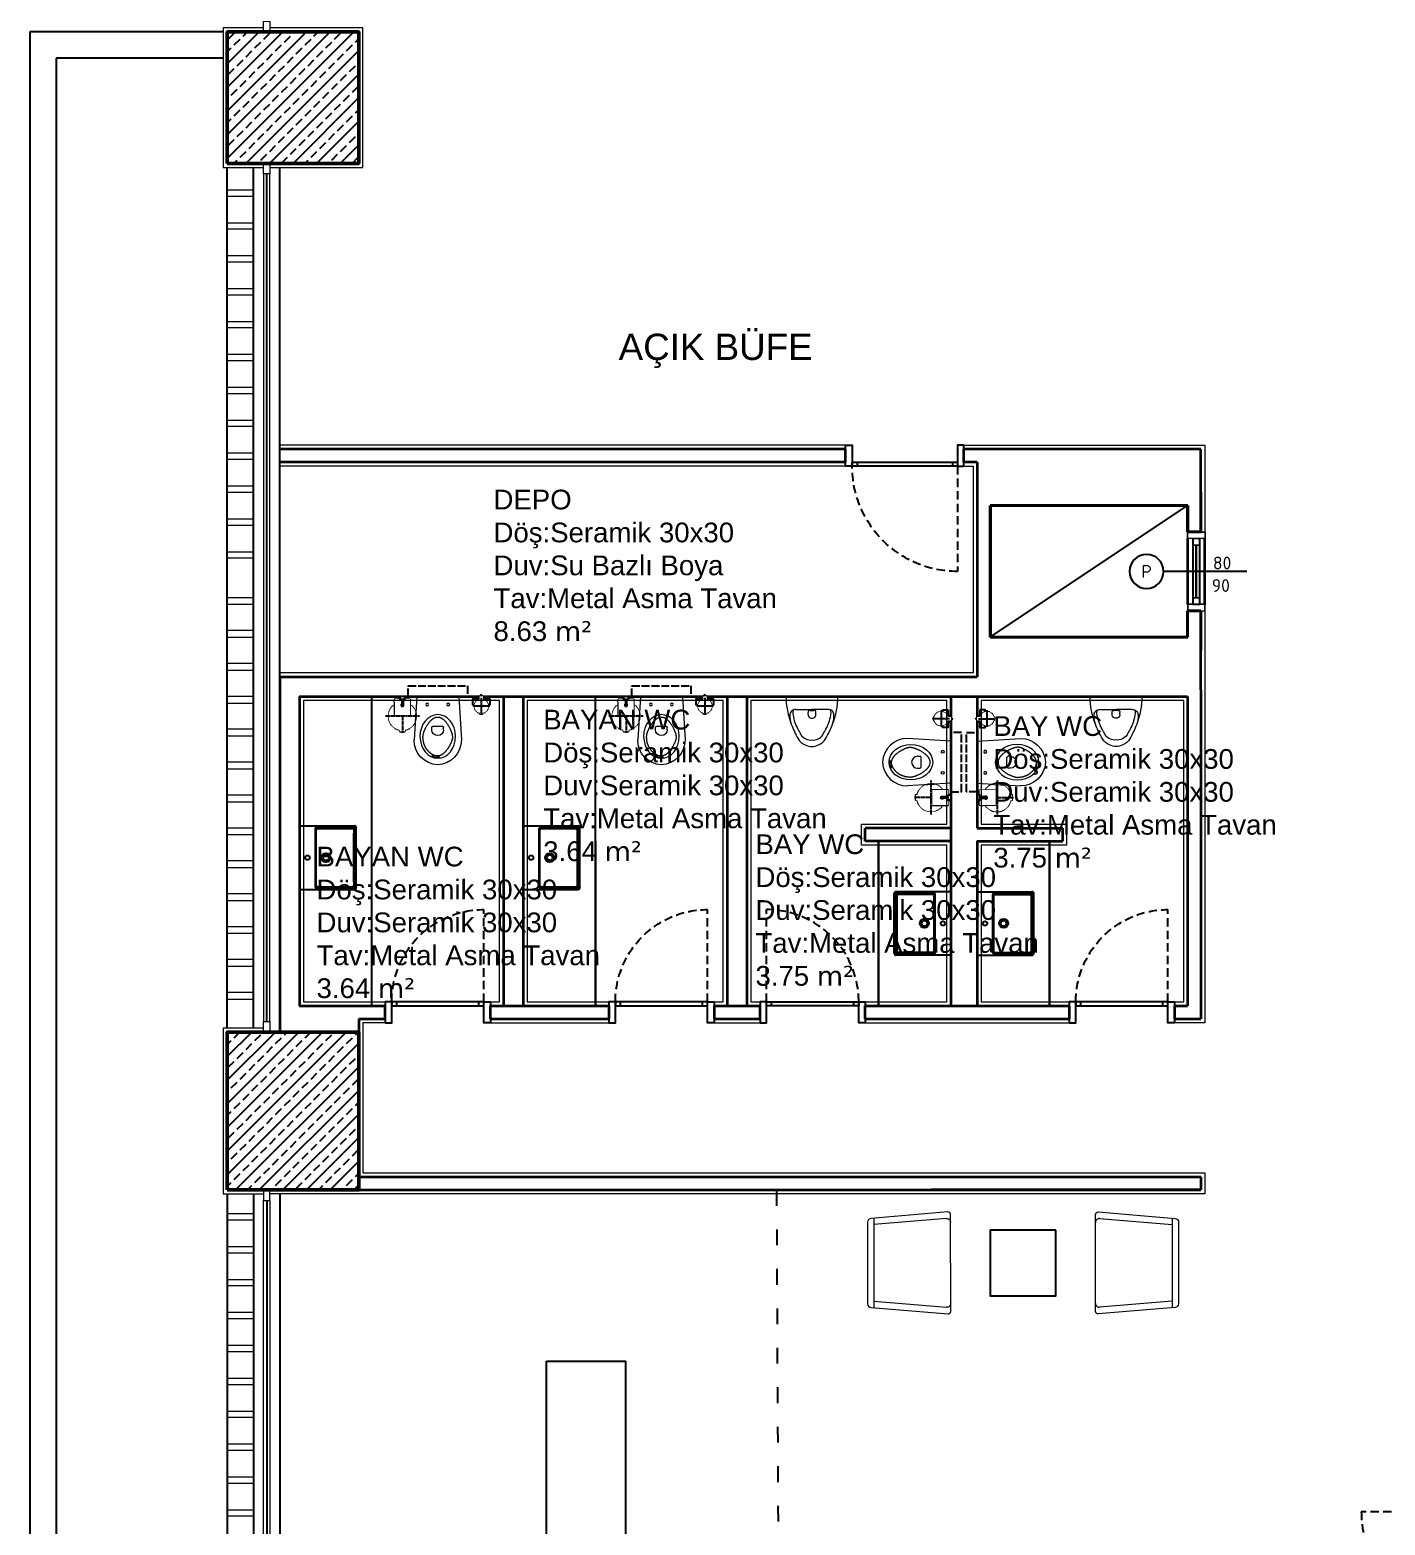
# Model space of a CAD drawing. Header units: millimetres. Extents: x 1443065 to 1517367, y 3763150 to 3779068.
# Drawn here: x 1512015 to 1513045, y 3767722 to 3768858 of the extents above; entities that cross this region are included whole.
import ezdxf
from ezdxf.enums import TextEntityAlignment as Align

# ---------------------------------------------------------------- set-up
doc = ezdxf.new("R2010")
doc.units = ezdxf.units.MM
doc.set_wipeout_variables(frame=1)
for name, pattern in [('ACAD_ISO02W100', [15, 12, -3]), ('ACAD_ISO03W100', [30, 12, -18]), ('HIDDEN', [9.525, 6.35, -3.175]), ('HIDDEN2', [0.1875, 0.125, -0.0625])]:
    doc.linetypes.add(name, pattern=pattern)
for name, color, linetype in [('1 duvar', 30, 'Continuous'), ('1 tefriş 2', 8, 'Continuous'), ('1 vitrifiye', 141, 'Continuous'), ('1-Tefriş', 51, 'Continuous'), ('HATCH 1', 253, 'Continuous'), ('HIDDEN', 124, 'HIDDEN'), ('m-DOG_', 4, 'Continuous'), ('m-DOG_gor', 8, 'Continuous'), ('m-TAR_duvar', 8, 'Continuous'), ('m-TFR_', 1, 'Continuous'), ('m-TFR_vitrifiye', 1, 'Continuous'), ('m-YAZ_poz', 7, 'Continuous'), ('SANITARY', 152, 'Continuous'), ('SANITARY 1', 124, 'Continuous')]:
    doc.layers.add(name, color=color, linetype=linetype)
for name, color, linetype, lineweight in [('A_TEFRIS', 173, 'Continuous', 9), ('D-tefris', 252, 'Continuous', 0), ('DUVAR', 2, 'Continuous', 35), ('MAHAL', 52, 'Continuous', 13), ('MERDIVEN', 4, 'Continuous', 20), ('SIVA', 3, 'Continuous', 9), ('TASIYICI', 170, 'Continuous', 50), ('TEFRIS', 165, 'Continuous', 15)]:
    doc.layers.add(name, color=color, linetype=linetype, lineweight=lineweight)
doc.styles.add('mono', font='isocpeur.ttf')
doc.styles.get("Standard").update_dxf_attribs({"font": 'arial.ttf'})
pattern_1 = [(45, (-82570.414, -4962.345), (-8.98025612, 8.98025612), []), (45, (-82561.433, -4962.345), (-8.98025612, 8.98025612), [6.35, -3.175])]

# ---------------------------------------------------------------- blocks, each defined once
blk = doc.blocks.new('90lık Kqpı')
at = {"layer": 'm-DOG_', "linetype": 'HIDDEN'}
blk.add_line((-8, -5), (-88, -5), dxfattribs=at)
at = {"layer": 'm-DOG_'}
for p, q in [((-5, -8.8), (-8, -8.8)), ((-5, -81.2), (-8, -81.2))]:
    blk.add_line(p, q, dxfattribs=at)
for points in [[(8, 0), (8, -5), (-8, -5), (-8, 0)], [(-8, -5), (-8, -85), (-5, -85), (-5, -5)], [(8, -90), (8, -85), (-8, -85), (-8, -90)]]:
    blk.add_lwpolyline(points, close=True, dxfattribs=at)
at = {"layer": 'm-DOG_', "linetype": 'HIDDEN'}
blk.add_arc((-8, -5), 80, 180, 270, dxfattribs=at)
blk = doc.blocks.new('A$C00DA5D96')
for p, q in [((0, 381), (197, 381)), ((395, 381), (197, 381)), ((74, 280), (197, 280)), ((168, 244), (168, 259)), ((183, 274), (213, 274)), ((321, 280), (197, 280)), ((228, 244), (228, 259))]:
    blk.add_line(p, q)
for centre, radius, start, end in [((602, 387), 602, 180.6485, 201.2624), ((-207, 387), 602, 338.7376, 359.3515), ((70, 241), 39.4, 83.5556, 176.5846), ((213, 231), 183, 176.1501, 199.9016), ((132, 253), 79.8, 162.6637, 191.578), ((394, 296), 345, 189.856, 208.6524), ((183, 259), 15, 90, 180), ((198, 244), 30, 180, 0), ((213, 259), 15, 0, 90), ((1, 296), 345, 331.3476, 350.144), ((325, 241), 39.4, 3.4154, 96.4444), ((263, 253), 79.8, 348.422, 17.3363), ((182, 231), 183, 340.0984, 3.8499), ((593, 366), 586, 199.5848, 211.6591), ((670, 429), 651, 207.2122, 211.4214), ((-275, 429), 651, 328.5786, 332.7878), ((-198, 366), 586, 328.3409, 340.4152), ((196, 121), 120, 211.6331, 245.8136), ((190, 140), 91.1, 214.0275, 274.6304), ((197, 104), 105, 241.3789, 298.6211), ((205, 140), 91.1, 265.3696, 325.9725), ((199, 121), 120, 294.1864, 328.3669)]:
    blk.add_arc(centre, radius, start, end)
blk = doc.blocks.new('pisuar')
at = {"layer": 'D-tefris', "xscale": 0.1, "yscale": 0.1, "zscale": 0.1, "rotation": 180}
blk.add_blockref('A$C00DA5D96', (9192, -27004.6), dxfattribs=at)
blk = doc.blocks.new('A$C00621B5F')
at = {"layer": 'HATCH 1'}
for points in [[(57, -100), (-57, -100)], [(57, -101), (-57, -101)], [(57, -102), (-57, -102)], [(57, -104), (-57, -104)], [(57, -107), (-57, -107)], [(57, -110), (-57, -110)], [(57, -115), (-57, -115)], [(57, -122), (-57, -122)]]:
    blk.add_lwpolyline(points, dxfattribs=at)
at = {"layer": 'SANITARY'}
blk.add_lwpolyline([(-20, -20), (-20, 0), (20, 0), (20, -20), (57, -20), (57, -140), (-57, -140), (-57, -40), (-59, -40, -1), (-59, -32), (-57, -32), (-57, -20)], format="xyb", close=True, dxfattribs=at)
at = {"layer": 'SANITARY 1'}
for points in [[(-20, -20), (-20, -20), (-20, 0), (20, 0), (20, -20), (0, -20)], [(-59, -32), (-57, -32)], [(-59, -40), (-57, -40)], [(-57, -32), (-19, -32)], [(-19, -40), (-57, -40)], [(-2, -53), (0, -20), (0, -10), (-20, -10), (-20, -20), (-18, -53)], [(-1, -32), (54, -32), (54, -40), (-1, -40)]]:
    blk.add_lwpolyline(points, dxfattribs=at)
blk.add_circle((-10, -62), 12.5, dxfattribs=at)
blk.add_arc((-59, -36), 4, 90, 270, dxfattribs=at)
blk.add_wipeout([(-57, -20), (-20, -20), (-20, -10), (-20, 0), (20, 0), (20, -20), (57, -20), (57, -140), (-57, -140), (-57, -40), (-59, -40), (-60, -40), (-60, -40), (-61, -39), (-61, -39), (-62, -39), (-62, -38), (-62, -38), (-63, -37), (-63, -37), (-63, -36), (-63, -35), (-63, -35), (-62, -34), (-62, -34), (-62, -33), (-61, -33), (-61, -32), (-60, -32), (-60, -32), (-59, -32), (-57, -32)]).dxf.layer = 'SANITARY 1'
blk = doc.blocks.new('A$C34477918')
at = {"layer": 'SANITARY'}
blk.add_lwpolyline([(-48, 25), (0, 25), (0, -25), (-48, -25, -0.804346), (-253, -20), (-265, -20), (-265, 20), (-253, 20, -0.804515), (-48, 25)], format="xyb", close=True, dxfattribs=at)
at = {"layer": 'SANITARY 1'}
blk.add_lwpolyline([(-265, 20), (-253, 20, 0.087238), (-253, -20), (-265, -20)], format="xyb", close=True, dxfattribs=at)
blk.add_lwpolyline([(-48, 25, 0.784465), (-48, 25), (0, 25), (0, -25), (-48, -25)], format="xyb", dxfattribs=at)
blk.add_arc((-150, 0), 105, 346.2259, 13.7741, dxfattribs=at)
at = {"color": 124}
for points in [[(-253, 20), (-254, 16), (-254, 12), (-255, 8), (-255, 4), (-255, 0), (-255, -3), (-255, -6), (-254, -10), (-254, -14), (-253, -17), (-253, -20), (-265, -20), (-265, 20)], [(-48, 25), (-47, 19), (-46, 13), (-45, 6), (-45, 0), (-45, -6), (-46, -12), (-46, -17), (-48, -25), (0, -25), (0, 25)]]:
    blk.add_wipeout(points, dxfattribs=at).dxf.layer = 'SANITARY'
at = {"color": 21}
blk.add_wipeout([(-45, 0), (-46, 13), (-48, 26), (-52, 38), (-57, 50), (-64, 61), (-72, 71), (-82, 80), (-92, 88), (-103, 94), (-115, 99), (-128, 103), (-140, 105), (-153, 105), (-166, 104), (-179, 101), (-191, 97), (-203, 91), (-213, 84), (-223, 75), (-232, 66), (-239, 55), (-245, 44), (-250, 32), (-253, 19), (-255, 6), (-255, -6), (-253, -19), (-250, -32), (-245, -44), (-239, -55), (-232, -66), (-223, -75), (-213, -84), (-203, -91), (-191, -97), (-179, -101), (-166, -104), (-153, -105), (-140, -105), (-128, -103), (-115, -99), (-103, -94), (-92, -88), (-82, -80), (-72, -71), (-64, -61), (-57, -50), (-52, -38), (-48, -26), (-46, -13)], dxfattribs=at).dxf.layer = 'SANITARY'
at = {"layer": 'HIDDEN'}
for points in [[(-150, 130), (-150, -130)], [(-24, 0), (-276, 0)]]:
    blk.add_lwpolyline(points, dxfattribs=at)
blk = doc.blocks.new('A$C168D751E')
blk.add_wipeout([(0, 0), (17, 0), (18, 0), (18, 0), (19, 0), (19, -1), (19, -1), (20, -2), (20, -2), (20, -2), (20, -3), (20, -4), (20, -15), (56, -15), (57, -14), (59, -12), (60, -11), (62, -10), (63, -10), (65, -10), (66, -10), (68, -11), (70, -11), (71, -12), (72, -13), (73, -14), (74, -15), (74, -16), (75, -17), (75, -19), (75, -21), (75, -23), (74, -24), (73, -26), (72, -27), (71, -28), (69, -29), (68, -30), (67, -30), (65, -30), (64, -30), (62, -30), (61, -29), (60, -28), (59, -28), (58, -27), (57, -26), (57, -26), (56, -25), (20, -25), (20, -37), (20, -38), (19, -39), (18, -40), (18, -40), (17, -40), (0, -40)]).dxf.layer = 'SANITARY 1'
at = {"layer": 'SANITARY'}
blk.add_lwpolyline([(0, 0), (0, -40), (17, -40, 0.391502), (20, -37), (20, -25), (56, -25, 3.732498), (56, -15), (20, -15), (20, -4, 0.457252), (17, 0)], format="xyb", close=True, dxfattribs=at)
at = {"layer": 'SANITARY 1'}
blk.add_lwpolyline([(17, 0), (0, 0), (0, -40), (17, -40, 0.414214), (20, -37), (20, -3, 0.414214)], format="xyb", close=True, dxfattribs=at)
for points in [[(20, -15), (56, -15)], [(20, -25), (56, -25)]]:
    blk.add_lwpolyline(points, dxfattribs=at)
blk.add_circle((65, -20), 5, dxfattribs=at)
blk.add_arc((65, -20), 10, 209.9966, 150.0034, dxfattribs=at)
blk = doc.blocks.new('wc k')
at = {"layer": '1-Tefriş', "linetype": 'HIDDEN2', "ltscale": 0.5}
blk.add_line((431501.1, 73803.4, 1380.7), (431492.1, 73803.4, 1380.7), dxfattribs=at)
at = {"layer": '1-Tefriş'}
for points, elevation in [([(431494, 73800.9), (431495, 73800.9), (431495, 73805.7), (431494, 73805.7)], 0), ([(431496, 73810.2), (431496, 73804.6)], 1380.7), ([(431496, 73802.2), (431496, 73796.6), (431500.2, 73796.6), (431500.2, 73810.2), (431496, 73810.2)], 1380.7), ([(431495, 73802.2), (431497, 73802.2), (431497, 73804.6), (431495, 73804.6)], 0)]:
    blk.add_lwpolyline(points, dxfattribs=dict(at, elevation=elevation))
blk = doc.blocks.new('klozet2')
at = {"layer": '1 vitrifiye', "color": 4, "linetype": 'Continuous', "lineweight": 0}
for p, q in [((0, 16), (-33, 18)), ((0, 0), (0, 16)), ((-25.3, 4.5), (-23.6, 4.5)), ((-22.6, -3.5), (-22.6, 3.5)), ((-25.3, -4.5), (-23.6, -4.5))]:
    blk.add_line(p, q, dxfattribs=at)
blk.add_circle((-6.2, 8), 1.07, dxfattribs=at)
for centre, radius, start, end in [((-33.1, -0.9), 18.9, 89.5656, 177.338), ((-25.3, 0), 4.5, 90, 180), ((-25.3, 0), 4.5, 180, 270), ((-23.6, 3.5), 1, 0, 90), ((-23.6, -3.5), 1, 270, 0)]:
    blk.add_arc(centre, radius, start, end, dxfattribs=at)
at = {"layer": '1-Tefriş', "xscale": -1}
blk.add_blockref('wc k', (431494, -73770.3, -1380.7), dxfattribs=at)
at = {"layer": 'SANITARY', "color": 65, "xscale": 0.1, "yscale": 0.1, "zscale": 0.1, "rotation": 359.9999658251877}
blk.add_blockref('A$C34477918', (-0.1, -26.9), dxfattribs=at)
at = {"layer": '1 vitrifiye', "color": 4, "linetype": 'Continuous', "lineweight": 0}
blk.add_circle((-6.2, -8), 1.07, dxfattribs=at)
blk.add_arc((-33.1, 0.9), 18.9, 182.662, 270.4344, dxfattribs=at)
blk.add_ellipse((-30.4, 0), major_axis=(-16.6, 0.1), ratio=0.812391, dxfattribs=at)
at = {"layer": 'TEFRIS', "color": 4, "linetype": 'Continuous'}
blk.add_lwpolyline([(-45, 0), (-45, 0.1), (-45, 0.3), (-45, 0.4), (-45, 0.6), (-45, 0.7), (-44.9, 0.9), (-44.9, 1), (-44.9, 1.1), (-44.8, 1.3), (-44.8, 1.4), (-44.8, 1.6), (-44.7, 1.7), (-44.7, 1.8), (-44.6, 2), (-44.6, 2.1), (-44.5, 2.2), (-44.5, 2.4), (-44.4, 2.5), (-44.4, 2.7), (-44.3, 2.8), (-44.2, 2.9), (-44.1, 3.1), (-44.1, 3.2), (-44, 3.3), (-43.9, 3.5), (-43.8, 3.6), (-43.7, 3.7), (-43.7, 3.8), (-43.6, 4), (-43.5, 4.1), (-43.4, 4.2), (-43.3, 4.4), (-43.2, 4.5), (-43.1, 4.6), (-43, 4.7), (-42.9, 4.9), (-42.8, 5), (-42.7, 5.1), (-42.4, 5.3), (-42.2, 5.6), (-42, 5.8), (-41.7, 6.1), (-41.5, 6.3), (-41.2, 6.5), (-40.9, 6.7), (-40.7, 7), (-40.4, 7.2), (-40.1, 7.4), (-39.8, 7.6), (-39.6, 7.8), (-39.3, 8), (-39, 8.2), (-38.7, 8.4), (-38.4, 8.5), (-38.1, 8.7), (-37.8, 8.9), (-37.5, 9.1), (-37.2, 9.2), (-36.9, 9.4), (-36.6, 9.5), (-36.3, 9.7), (-36.1, 9.8), (-35.8, 10), (-35.5, 10.1), (-35.2, 10.2), (-34.9, 10.4), (-34.6, 10.5), (-34.4, 10.6), (-34.1, 10.7), (-33.9, 10.8), (-33.6, 10.9), (-33.3, 11), (-33.1, 11), (-32.9, 11.1), (-32.6, 11.2), (-32.4, 11.2), (-32.2, 11.3), (-32, 11.3), (-31.8, 11.4), (-31.6, 11.4), (-31.4, 11.4), (-31.3, 11.4), (-31.1, 11.4), (-30.9, 11.5), (-30.8, 11.4), (-30.6, 11.4), (-30.4, 11.4), (-30.2, 11.4), (-30, 11.3), (-29.7, 11.3), (-29.5, 11.3), (-29.3, 11.2), (-29, 11.1), (-28.8, 11.1), (-28.5, 11), (-28.2, 10.9), (-27.9, 10.8), (-27.6, 10.7), (-27.3, 10.6), (-27, 10.5), (-26.7, 10.4), (-26.4, 10.3), (-26.1, 10.2), (-25.8, 10), (-25.5, 9.9), (-25.2, 9.7), (-24.8, 9.6), (-24.5, 9.4), (-24.2, 9.3), (-23.9, 9.1), (-23.5, 8.9), (-23.2, 8.8), (-22.9, 8.6), (-22.6, 8.4), (-22.3, 8.2), (-21.9, 8), (-21.6, 7.8), (-21.3, 7.6), (-21, 7.4), (-20.7, 7.2), (-20.4, 7), (-20.1, 6.7), (-19.8, 6.5), (-19.5, 6.3), (-19.3, 6.1), (-19, 5.8), (-18.9, 5.7), (-18.7, 5.6), (-18.6, 5.4), (-18.5, 5.3), (-18.4, 5.2), (-18.2, 5.1), (-18.1, 4.9), (-18, 4.8), (-17.9, 4.7), (-17.8, 4.6), (-17.7, 4.4), (-17.6, 4.3), (-17.5, 4.2), (-17.4, 4), (-17.3, 3.9), (-17.2, 3.8), (-17.1, 3.6), (-17, 3.5), (-16.9, 3.4), (-16.8, 3.2), (-16.7, 3.1), (-16.7, 2.9), (-16.6, 2.8), (-16.5, 2.7), (-16.4, 2.5), (-16.4, 2.4), (-16.3, 2.2), (-16.3, 2.1), (-16.2, 1.9), (-16.2, 1.8), (-16.1, 1.6), (-16.1, 1.5), (-16, 1.4), (-16, 1.2), (-16, 1.1), (-15.9, 0.9), (-15.9, 0.8), (-15.9, 0.6), (-15.9, 0.5), (-15.9, 0.3), (-15.9, 0.2), (-15.9, 0), (-15.9, -0.1), (-15.9, -0.3), (-15.9, -0.4), (-15.9, -0.6), (-15.9, -0.7), (-15.9, -0.9), (-16, -1), (-16, -1.2), (-16, -1.3), (-16.1, -1.5), (-16.1, -1.6), (-16.1, -1.7), (-16.2, -1.9), (-16.2, -2), (-16.3, -2.2), (-16.3, -2.3), (-16.4, -2.4), (-16.5, -2.6), (-16.5, -2.7), (-16.6, -2.9), (-16.7, -3), (-16.8, -3.1), (-16.8, -3.3), (-16.9, -3.4), (-17, -3.5), (-17.1, -3.7), (-17.2, -3.8), (-17.3, -3.9), (-17.4, -4.1), (-17.5, -4.2), (-17.6, -4.3), (-17.7, -4.5), (-17.8, -4.6), (-17.9, -4.7), (-18, -4.8), (-18.1, -5), (-18.2, -5.1), (-18.3, -5.2), (-18.4, -5.3), (-18.6, -5.5), (-18.8, -5.7), (-19.1, -5.9), (-19.3, -6.2), (-19.6, -6.4), (-19.9, -6.6), (-20.1, -6.9), (-20.4, -7.1), (-20.7, -7.3), (-21, -7.5), (-21.3, -7.7), (-21.6, -7.9), (-21.9, -8.1), (-22.2, -8.3), (-22.5, -8.5), (-22.8, -8.7), (-23.1, -8.8), (-23.4, -9), (-23.7, -9.2), (-24, -9.3), (-24.3, -9.5), (-24.7, -9.7), (-25, -9.8), (-25.3, -9.9), (-25.6, -10.1), (-25.9, -10.2), (-26.2, -10.3), (-26.4, -10.4), (-26.7, -10.6), (-27, -10.7), (-27.3, -10.8), (-27.6, -10.9), (-27.8, -10.9), (-28.1, -11), (-28.4, -11.1), (-28.6, -11.2), (-28.8, -11.2), (-29.1, -11.3), (-29.3, -11.3), (-29.5, -11.4), (-29.7, -11.4), (-29.9, -11.4), (-30.1, -11.4), (-30.3, -11.5), (-30.4, -11.5), (-30.6, -11.5), (-30.9, -11.5), (-31.1, -11.4), (-31.4, -11.4), (-31.6, -11.4), (-31.8, -11.4), (-32.1, -11.4), (-32.3, -11.4), (-32.5, -11.4), (-32.7, -11.3), (-33, -11.3), (-33.2, -11.3), (-33.4, -11.2), (-33.6, -11.2), (-33.8, -11.2), (-34, -11.1), (-34.2, -11.1), (-34.4, -11), (-34.6, -11), (-34.8, -11), (-35, -10.9), (-35.2, -10.9), (-35.4, -10.8), (-35.6, -10.7), (-35.8, -10.7), (-36, -10.6), (-36.1, -10.6), (-36.3, -10.5), (-36.5, -10.4), (-36.7, -10.4), (-36.8, -10.3), (-37, -10.2), (-37.2, -10.2), (-37.3, -10.1), (-37.5, -10), (-37.7, -10), (-37.8, -9.9), (-38, -9.8), (-38.1, -9.7), (-38.3, -9.7), (-38.4, -9.6), (-38.6, -9.5), (-38.9, -9.3), (-39.2, -9.2), (-39.4, -9), (-39.7, -8.8), (-39.9, -8.6), (-40.2, -8.5), (-40.4, -8.3), (-40.7, -8.1), (-40.9, -7.9), (-41.1, -7.7), (-41.3, -7.5), (-41.5, -7.3), (-41.7, -7.1), (-41.9, -6.9), (-42.1, -6.8), (-42.2, -6.6), (-42.4, -6.4), (-42.6, -6.2), (-42.7, -6), (-42.8, -5.8), (-43, -5.6), (-43.1, -5.5), (-43.2, -5.3), (-43.4, -5.1), (-43.5, -4.9), (-43.6, -4.8), (-43.7, -4.6), (-43.8, -4.4), (-43.9, -4.3), (-43.9, -4.1), (-44, -4), (-44.1, -3.9), (-44.2, -3.6), (-44.3, -3.4), (-44.4, -3.2), (-44.5, -3), (-44.5, -2.9), (-44.6, -2.8), (-44.8, -2.2), (-44.9, -1.6), (-45.1, -1.1), (-45.3, -0.7), (-45.4, -0.3), (-45.6, 0.1), (-45.6, 0.3), (-45.7, 0.4), (-45.8, 0.5), (-45.8, 0.7), (-45.9, 0.8), (-45.9, 0.9), (-46, 1), (-46, 1.1), (-46.1, 1.1), (-46.1, 1.2), (-46.2, 1.3), (-46.2, 1.3), (-46.3, 1.3), (-46.3, 1.4), (-46.3, 1.4), (-46.4, 1.4), (-46.4, 1.4), (-46.4, 1.4), (-46.5, 1.4), (-46.5, 1.4), (-46.5, 1.3), (-46.5, 1.3), (-46.5, 1.3), (-46.6, 1.2), (-46.6, 1.2), (-46.6, 1.1), (-46.6, 1.1), (-46.6, 1), (-46.6, 0.9), (-46.6, 0.8), (-46.6, 0.7), (-46.6, 0.5), (-46.6, 0.3), (-46.6, 0), (-46.6, -0.2), (-46.6, -0.4), (-46.6, -0.7), (-46.5, -0.9), (-46.5, -1.2), (-46.5, -1.5), (-46.4, -1.7), (-46.4, -2), (-46.3, -2.2), (-46.3, -2.5), (-46.2, -2.8), (-46.2, -3), (-46.1, -3.2), (-46.1, -3.5), (-46, -3.7), (-46, -3.9), (-45.9, -4), (-45.8, -4.2), (-45.8, -4.3), (-45.8, -4.3), (-45.7, -4.4), (-45.7, -4.5), (-45.7, -4.5), (-45.7, -4.5), (-45.6, -4.6), (-45.6, -4.6), (-45.6, -4.6), (-45.5, -4.7), (-45.5, -4.7), (-45.5, -4.7), (-45.5, -4.7), (-45.4, -4.6), (-45.4, -4.6), (-45.4, -4.6), (-45.4, -4.5), (-45.3, -4.5), (-45.3, -4.4), (-45.3, -4.4), (-45.3, -4.3), (-45.2, -4.2), (-45.2, -4.1), (-45.2, -4), (-45.2, -3.9), (-45.2, -3.7), (-45.1, -3.6), (-45.1, -3.4), (-45.1, -3.3), (-45.1, -3.1), (-45.1, -2.7), (-45, -2.3), (-45, -1.8), (-45, -1.2), (-45, -0.7), (-45, 0)], close=True, dxfattribs=at)
at = {"layer": 'SANITARY', "color": 65}
for name, p, xscale, yscale, zscale, rotation in [('A$C34477918', (0.1, 33.1, -1380.7), 0.05, 0.05, 0.05, 359.9999658251877), ('A$C00621B5F', (0, -26.9), -0.1, 0.1, 0.1, 269.9999658251876)]:
    blk.add_blockref(name, p, dxfattribs=dict(at, xscale=xscale, yscale=yscale, zscale=zscale, rotation=rotation))
at = {"layer": '1 vitrifiye', "color": 4, "linetype": 'Continuous', "lineweight": 0}
for p, q in [((0, 0), (0, -16)), ((0, -16), (-33, -18))]:
    blk.add_line(p, q, dxfattribs=at)
at = {"layer": 'SANITARY', "color": 124, "xscale": -0.1, "yscale": 0.1, "zscale": 0.1}
blk.add_blockref('A$C168D751E', (0, -24.9), dxfattribs=at)
at = {"layer": '1 vitrifiye', "color": 4, "linetype": 'ACAD_ISO02W100', "ltscale": 0.5}
blk.add_lwpolyline([(0, -22.5), (8, -22.5), (8, 22.5), (0, 22.5)], close=True, dxfattribs=at)
blk = doc.blocks.new('c cx xc')
at = {"layer": 'A_TEFRIS'}
for p, q in [((31355.3, -6701.1), (31425.3, -6701.1)), ((31355.6, -6757.9), (31360.3, -6701.1)), ((31420.3, -6701.1), (31425, -6757.9)), ((31422, -6761.1), (31358.6, -6761.1))]:
    blk.add_line(p, q, dxfattribs=at)
blk.add_lwpolyline([(31358.6, -6761.1), (31352.5, -6761.1, -0.43878), (31350.5, -6759), (31355.5, -6698.9, -0.390066), (31358.5, -6696.1), (31422.2, -6696.1, -0.390066), (31425.1, -6698.9), (31430.1, -6759, -0.43878), (31428.2, -6761.1), (31422.1, -6761.1)], format="xyb", dxfattribs=at)
for centre, start, end in [((31358.6, -6758.1), 175.2364, 270), ((31422, -6758.1), 270, 4.7636)]:
    blk.add_arc(centre, 3, start, end, dxfattribs=at)
blk = doc.blocks.new('SAFTK')
at = {"layer": 'm-DOG_gor', "linetype": 'Continuous'}
for p, q in [((1573339.1, 3772642.9), (1573339.1, 3772692.9)), ((1573352.1, 3772642.9), (1573352.1, 3772692.9))]:
    blk.add_line(p, q, dxfattribs=at)
at = {"layer": 'MERDIVEN'}
for points in [[(1573352.2, 3772697.9), (1573352.2, 3772692.9), (1573339.2, 3772692.9), (1573339.2, 3772697.9)], [(1573348.2, 3772687.9), (1573343.2, 3772687.9), (1573343.2, 3772692.9), (1573348.2, 3772692.9)], [(1573348.2, 3772692.9), (1573343.2, 3772692.9), (1573343.2, 3772687.9), (1573348.2, 3772687.9)], [(1573343.2, 3772647.9), (1573348.2, 3772647.9), (1573348.2, 3772687.9), (1573343.2, 3772687.9)], [(1573352.2, 3772637.9), (1573352.2, 3772642.9), (1573339.2, 3772642.9), (1573339.2, 3772637.9)], [(1573348.2, 3772642.9), (1573343.2, 3772642.9), (1573343.2, 3772647.9), (1573348.2, 3772647.9)]]:
    blk.add_lwpolyline(points, close=True, dxfattribs=at)
blk = doc.blocks.new('m-penpoz')
blk.add_line((0, -1.625), (0, 0))
blk.add_circle((0, 0.332), 0.332)
blk.add_attdef('POZNO', text='', height=0.18).set_placement((0, 0.332), align=Align.MIDDLE)
blk.add_attdef('WIDTH', text='', height=0.18, rotation=90).set_placement((0, -1.625), align=Align.BOTTOM_LEFT)
blk.add_attdef('HEIGHT', text='', height=0.18, rotation=90).set_placement((0.069, -1.625), align=Align.TOP_LEFT)
blk = doc.blocks.new('80lik Kapı')
at = {"layer": 'm-DOG_'}
for p, q in [((5, -8.8), (8, -8.8)), ((5, -71.2), (8, -71.2))]:
    blk.add_line(p, q, dxfattribs=at)
for points in [[(-8, 0), (-8, -5), (8, -5), (8, 0)], [(8, -5), (8, -75), (5, -75), (5, -5)], [(-8, -80), (-8, -75), (8, -75), (8, -80)]]:
    blk.add_lwpolyline(points, close=True, dxfattribs=at)
at = {"layer": 'm-DOG_', "linetype": 'HIDDEN'}
blk.add_lwpolyline([(8, -5), (78, -5)], dxfattribs=at)
blk.add_arc((8, -5), 70, 270, 0, dxfattribs=at)

msp = doc.modelspace()

# ---------------------------------------------------------------- hatches: boundary and pattern name
at = {"layer": 'm-TAR_duvar'}
h = msp.add_hatch(dxfattribs=at)
h.set_pattern_fill('ANSI33', color=256, scale=2)
h.set_pattern_definition(pattern_1)
h.paths.add_polyline_path([(1512265.1, 3768856.6), (1512165.1, 3768856.6), (1512165.1, 3768756.6), (1512265.1, 3768756.6)])
h = msp.add_hatch(dxfattribs=at)
h.set_pattern_fill('ANSI33', color=256, scale=2)
h.set_pattern_definition(pattern_1)
h.paths.add_polyline_path([(1512165.1, 3767976.6), (1512265.1, 3767976.6), (1512265.1, 3768096.6), (1512165.1, 3768096.6)])

# ---------------------------------------------------------------- linework, layer by layer
at = {"layer": '1 duvar'}
for p, q in [((1512895.4, 3768496.6), (1512895.4, 3768476.6)), ((1512895.4, 3768476.6), (1512905.4, 3768476.6)), ((1512895.4, 3768416.6), (1512905.4, 3768416.6)), ((1512895.4, 3768416.6), (1512905.4, 3768416.6))]:
    msp.add_line(p, q, dxfattribs=at)
at = {"layer": '1 tefriş 2'}
for p, q in [((1512901.6, 3768426.6), (1512901.6, 3768466.6)), ((1512901.7, 3768426.6), (1512901.7, 3768466.6))]:
    msp.add_line(p, q, dxfattribs=at)
at = {"layer": '1 tefriş 2', "linetype": 'ACAD_ISO03W100'}
msp.add_line((1512582.6, 3767976.6), (1512585.6, 3767319.6), dxfattribs=at)
at = {"layer": '1 vitrifiye'}
for points in [[(1512220.1, 3768204.9), (1512220.1, 3768253.2)], [(1512390.1, 3768204.9), (1512390.1, 3768253.2)], [(1512735.1, 3768154.9), (1512735.1, 3768203.2)]]:
    msp.add_lwpolyline(points, dxfattribs=at)
at = {"layer": 'DUVAR'}
for p, q in [((1512635.1, 3768539.6), (1512205.1, 3768539.6)), ((1512635.1, 3768529.6), (1512635.1, 3768539.6)), ((1512905.1, 3768539.6), (1512725.1, 3768539.6)), ((1512725.1, 3768529.6), (1512725.1, 3768539.6)), ((1512905.1, 3768506.6), (1512905.1, 3768539.6)), ((1512635.1, 3768529.6), (1512205.1, 3768529.6)), ((1512735.1, 3768529.6), (1512725.1, 3768529.6)), ((1512735.1, 3768529.6), (1512735.1, 3768366.6)), ((1512905.1, 3768476.6), (1512905.1, 3768506.6)), ((1512905.1, 3768506.6), (1512905.1, 3768476.6)), ((1512745.1, 3768496.6), (1512895.1, 3768496.6)), ((1512745.1, 3768496.6), (1512895.1, 3768496.6)), ((1512745.1, 3768396.6), (1512745.1, 3768496.6)), ((1512745.1, 3768496.6), (1512895.1, 3768496.6)), ((1512745.1, 3768496.6), (1512895.1, 3768496.6)), ((1512895.1, 3768496.6), (1512745.1, 3768496.6)), ((1512745.1, 3768496.6), (1512745.1, 3768396.6)), ((1512745.2, 3768496.6), (1512745.2, 3768396.6)), ((1512745.2, 3768496.6), (1512895.2, 3768496.6)), ((1512745.2, 3768496.6), (1512895.2, 3768496.6)), ((1512745.2, 3768396.6), (1512745.2, 3768496.6)), ((1512745.2, 3768496.6), (1512895.2, 3768496.6)), ((1512745.2, 3768396.6), (1512745.2, 3768496.6)), ((1512745.2, 3768496.6), (1512895.2, 3768496.6)), ((1512895.2, 3768496.6), (1512745.2, 3768496.6)), ((1512745.2, 3768496.6), (1512745.2, 3768396.6)), ((1512895.1, 3768496.6), (1512895.1, 3768476.6)), ((1512895.1, 3768476.6), (1512895.1, 3768496.6)), ((1512895.2, 3768476.6), (1512895.2, 3768496.6)), ((1512895.2, 3768496.6), (1512895.2, 3768476.6)), ((1512895.2, 3768496.6), (1512895.2, 3768476.6)), ((1512895.2, 3768496.6), (1512895.2, 3768476.6)), ((1512895.2, 3768496.6), (1512895.2, 3768476.6)), ((1512895.2, 3768476.6), (1512895.2, 3768496.6)), ((1512895.1, 3768476.6), (1512905.1, 3768476.6)), ((1512895.1, 3768476.6), (1512905.1, 3768476.6)), ((1512895.1, 3768476.6), (1512905.1, 3768476.6)), ((1512895.1, 3768476.6), (1512905.1, 3768476.6)), ((1512905.1, 3768476.6), (1512895.1, 3768476.6)), ((1512895.2, 3768476.6), (1512905.2, 3768476.6)), ((1512895.2, 3768476.6), (1512905.2, 3768476.6)), ((1512895.2, 3768476.6), (1512905.2, 3768476.6)), ((1512895.2, 3768476.6), (1512905.2, 3768476.6)), ((1512905.2, 3768476.6), (1512895.2, 3768476.6)), ((1512895.1, 3768416.6), (1512905.1, 3768416.6)), ((1512905.1, 3768416.6), (1512895.1, 3768416.6)), ((1512895.1, 3768416.6), (1512895.1, 3768396.6)), ((1512895.1, 3768416.6), (1512905.1, 3768416.6)), ((1512895.1, 3768416.6), (1512905.1, 3768416.6)), ((1512895.1, 3768396.6), (1512895.1, 3768416.6)), ((1512895.1, 3768416.6), (1512905.1, 3768416.6)), ((1512895.2, 3768416.6), (1512905.2, 3768416.6)), ((1512905.2, 3768416.6), (1512895.2, 3768416.6)), ((1512895.2, 3768416.6), (1512905.2, 3768416.6)), ((1512895.2, 3768416.6), (1512905.2, 3768416.6)), ((1512895.2, 3768396.6), (1512895.2, 3768416.6)), ((1512895.2, 3768416.6), (1512905.2, 3768416.6)), ((1512905.1, 3768386.6), (1512905.1, 3768416.6)), ((1512905.1, 3768416.6), (1512905.1, 3768386.6)), ((1512905.2, 3768416.6), (1512905.2, 3768396.6)), ((1512895.1, 3768396.6), (1512745.1, 3768396.6)), ((1512745.2, 3768396.6), (1512895.2, 3768396.6)), ((1512905.1, 3768356.6), (1512905.1, 3768386.6)), ((1512205.1, 3768366.6), (1512735.1, 3768366.6)), ((1512205.1, 3768366.6), (1512205.1, 3768096.6)), ((1512205.1, 3768366.6), (1512205.1, 3768096.6)), ((1512205.1, 3768366.6), (1512205.1, 3768236.6)), ((1512905.1, 3768356.6), (1512905.1, 3768106.6)), ((1512220.1, 3768351.6), (1512895.1, 3768351.6)), ((1512220.1, 3768351.6), (1512715.1, 3768351.6)), ((1512220.1, 3768351.6), (1512220.1, 3768116.6)), ((1512370.1, 3768351.6), (1512390.1, 3768351.6)), ((1512375.1, 3768351.6), (1512375.1, 3768116.6)), ((1512375.1, 3768351.6), (1512375.1, 3768251.6)), ((1512390.1, 3768351.6), (1512390.1, 3768116.6)), ((1512390.1, 3768351.6), (1512390.1, 3768251.6)), ((1512445.1, 3768351.6), (1512545.1, 3768351.6)), ((1512545.1, 3768351.6), (1512545.1, 3768116.6)), ((1512560.1, 3768351.6), (1512560.1, 3768116.6)), ((1512715.1, 3768351.6), (1512735.1, 3768351.6)), ((1512715.1, 3768351.6), (1512715.1, 3768116.6)), ((1512715.1, 3768351.6), (1512715.1, 3768251.6)), ((1512735.1, 3768351.6), (1512890.1, 3768351.6)), ((1512735.1, 3768351.6), (1512895.1, 3768351.6)), ((1512735.1, 3768351.6), (1512735.1, 3768251.6)), ((1512895.1, 3768351.6), (1512895.1, 3768116.6)), ((1512715.1, 3768251.6), (1512650.1, 3768251.6)), ((1512650.1, 3768241.6), (1512650.1, 3768251.6)), ((1512735.1, 3768251.6), (1512800.1, 3768251.6)), ((1512800.1, 3768241.6), (1512800.1, 3768251.6)), ((1512375.1, 3768241.6), (1512375.1, 3768116.6)), ((1512390.1, 3768241.6), (1512390.1, 3768116.6)), ((1512715.1, 3768241.6), (1512650.1, 3768241.6)), ((1512660.1, 3768241.6), (1512650.1, 3768241.6)), ((1512715.1, 3768241.6), (1512715.1, 3768116.6)), ((1512735.1, 3768241.6), (1512735.1, 3768116.6)), ((1512735.1, 3768241.6), (1512800.1, 3768241.6)), ((1512790.1, 3768241.6), (1512800.1, 3768241.6)), ((1512205.1, 3768226.6), (1512205.1, 3768096.6)), ((1512220.1, 3768116.6), (1512275.1, 3768116.6)), ((1512265.1, 3768116.6), (1512285.1, 3768116.6)), ((1512265.1, 3768106.6), (1512285.1, 3768106.6)), ((1512265.1, 3768106.6), (1512265.1, 3768096.6)), ((1512285.1, 3768106.6), (1512285.1, 3768116.6)), ((1512365.1, 3768116.6), (1512455.1, 3768116.6)), ((1512365.1, 3768106.6), (1512365.1, 3768116.6)), ((1512365.1, 3768106.6), (1512455.1, 3768106.6)), ((1512455.1, 3768116.6), (1512455.1, 3768106.6)), ((1512535.1, 3768116.6), (1512570.1, 3768116.6)), ((1512535.1, 3768116.6), (1512535.1, 3768106.6)), ((1512535.1, 3768106.6), (1512570.1, 3768106.6)), ((1512570.1, 3768106.6), (1512570.1, 3768116.6)), ((1512650.1, 3768116.6), (1512805.1, 3768116.6)), ((1512650.1, 3768106.6), (1512650.1, 3768116.6)), ((1512650.1, 3768106.6), (1512805.1, 3768106.6)), ((1512805.1, 3768116.6), (1512805.1, 3768106.6)), ((1512885.1, 3768116.6), (1512895.1, 3768116.6)), ((1512885.1, 3768116.6), (1512885.1, 3768106.6)), ((1512885.1, 3768106.6), (1512905.1, 3768106.6)), ((1512265.1, 3767986.6), (1512905.1, 3767986.6)), ((1512905.1, 3767986.6), (1512905.1, 3767976.6)), ((1512265.1, 3767976.6), (1512905.1, 3767976.6)), ((1512905.1, 3767976.6), (1512700.1, 3767976.6))]:
    msp.add_line(p, q, dxfattribs=at)
at = {"layer": 'm-DOG_gor', "linetype": 'Continuous'}
for p, q in [((1512165.1, 3768099.6), (1512165.1, 3768753.6)), ((1512185.1, 3768099.6), (1512185.1, 3768753.6)), ((1512205.1, 3768366.6), (1512205.1, 3768753.6)), ((1512195.1, 3768104.6), (1512195.1, 3768748.6)), ((1512165.1, 3767973.6), (1512165.1, 3767319.6)), ((1512185.1, 3767973.6), (1512185.1, 3767319.6)), ((1512205.1, 3767973.6), (1512205.1, 3767319.6)), ((1512195.1, 3767968.6), (1512195.1, 3767324.6))]:
    msp.add_line(p, q, dxfattribs=at)
at = {"layer": 'm-TFR_'}
for p, q in [((1512745.1, 3768396.6), (1512895.1, 3768496.6)), ((1512745.1, 3768396.6), (1512895.1, 3768396.6)), ((1512445.1, 3768241.6), (1512445.1, 3768116.6)), ((1512660.1, 3768241.6), (1512660.1, 3768116.6)), ((1512790.1, 3768241.6), (1512790.1, 3768116.6))]:
    msp.add_line(p, q, dxfattribs=at)
for points in [[(1512275.1, 3768351.6), (1512220.1, 3768351.6), (1512220.1, 3768116.6), (1512275.1, 3768116.6)], [(1512445.1, 3768351.6), (1512390.1, 3768351.6), (1512390.1, 3768116.6), (1512445.1, 3768116.6)], [(1512660.1, 3768241.6), (1512715.1, 3768241.6), (1512715.1, 3768116.6), (1512660.1, 3768116.6)], [(1512790.1, 3768241.6), (1512735.1, 3768241.6), (1512735.1, 3768116.6), (1512790.1, 3768116.6)], [(1512795, 3767946.1), (1512745, 3767946.1), (1512745, 3767896.1), (1512795, 3767896.1)], [(1512407.8, 3767846.6), (1512467.8, 3767846.6), (1512467.8, 3767446.6), (1512407.8, 3767446.6)]]:
    msp.add_lwpolyline(points, close=True, dxfattribs=at)
for points in [[(1512220.1, 3768253.2), (1512261.7, 3768253.2)], [(1512232.1, 3768206.9), (1512232.1, 3768251.3)], [(1512232.6, 3768207.9), (1512232.6, 3768250.2)], [(1512232.8, 3768252.1), (1512261.3, 3768252.1)], [(1512233.6, 3768251.2), (1512260.4, 3768251.2)], [(1512262.1, 3768206.9), (1512262.1, 3768251.3)], [(1512263.2, 3768206.5), (1512263.2, 3768251.7)], [(1512390.1, 3768253.2), (1512431.7, 3768253.2)], [(1512402.1, 3768206.9), (1512402.1, 3768251.3)], [(1512402.7, 3768207.9), (1512402.7, 3768250.2)], [(1512402.9, 3768252.1), (1512431.3, 3768252.1)], [(1512403.6, 3768251.2), (1512430.4, 3768251.2)], [(1512432.1, 3768206.9), (1512432.1, 3768251.3)], [(1512433.2, 3768206.5), (1512433.2, 3768251.7)], [(1512220.1, 3768204.9), (1512261.7, 3768204.9)], [(1512232.8, 3768206.1), (1512261.3, 3768206.1)], [(1512233.6, 3768207), (1512260.4, 3768207)], [(1512390.1, 3768204.9), (1512431.7, 3768204.9)], [(1512402.9, 3768206.1), (1512431.3, 3768206.1)], [(1512403.6, 3768207), (1512430.5, 3768207)], [(1512672, 3768156.5), (1512672, 3768201.7)], [(1512673.1, 3768156.9), (1512673.1, 3768201.3)], [(1512715.1, 3768203.2), (1512673.5, 3768203.2)], [(1512702.4, 3768202.1), (1512673.9, 3768202.1)], [(1512701.6, 3768201.2), (1512674.8, 3768201.2)], [(1512702.5, 3768157.9), (1512702.5, 3768200.2)], [(1512703.1, 3768156.9), (1512703.1, 3768201.3)], [(1512715.1, 3768154.9), (1512715.1, 3768203.2)], [(1512735.1, 3768203.2), (1512776.7, 3768203.2)], [(1512747.1, 3768156.9), (1512747.1, 3768201.3)], [(1512747.7, 3768157.9), (1512747.7, 3768200.2)], [(1512747.9, 3768202.1), (1512776.3, 3768202.1)], [(1512748.6, 3768201.2), (1512775.4, 3768201.2)], [(1512777.1, 3768156.9), (1512777.1, 3768201.3)], [(1512778.2, 3768156.5), (1512778.2, 3768201.7)], [(1512715.1, 3768154.9), (1512673.5, 3768154.9)], [(1512702.4, 3768156.1), (1512673.9, 3768156.1)], [(1512701.6, 3768157), (1512674.8, 3768157)], [(1512735.1, 3768154.9), (1512776.7, 3768154.9)], [(1512747.9, 3768156.1), (1512776.3, 3768156.1)], [(1512748.6, 3768157), (1512775.5, 3768157)]]:
    msp.add_lwpolyline(points, dxfattribs=at)
for points in [[(1512261.2, 3768250.4, 0.00264), (1512261.2, 3768207.7)], [(1512431.2, 3768250.4, 0.00264), (1512431.2, 3768207.7)], [(1512674, 3768200.4, -0.00264), (1512674, 3768157.7)], [(1512776.2, 3768200.4, 0.00264), (1512776.2, 3768157.7)]]:
    msp.add_lwpolyline(points, format="xyb", dxfattribs=at)
for centre, radius in [((1512226.1, 3768229.1), 1.68), ((1512240.2, 3768229.1), 3.46), ((1512240.2, 3768229.1), 2.16), ((1512396.1, 3768229.1), 1.68), ((1512410.2, 3768229.1), 3.46), ((1512410.2, 3768229.1), 2.16), ((1512695, 3768179.1), 3.46), ((1512695, 3768179.1), 2.16), ((1512709.1, 3768179.1), 1.68), ((1512741.1, 3768179.1), 1.68), ((1512755.2, 3768179.1), 3.46), ((1512755.2, 3768179.1), 2.16)]:
    msp.add_circle(centre, radius, dxfattribs=at)
for centre, radius, start, end in [((1512232.8, 3768251.3), 0.768, 90, 180), ((1512233.6, 3768250.2), 0.96, 90, 180), ((1512260.4, 3768250.4), 0.776, 1.3759, 88.3162), ((1512261.3, 3768251.3), 0.768, 0, 90), ((1512261.7, 3768251.7), 1.54, 0, 90), ((1512402.9, 3768251.3), 0.768, 90, 180), ((1512403.6, 3768250.2), 0.96, 90, 180), ((1512430.4, 3768250.4), 0.776, 1.3759, 88.3162), ((1512431.3, 3768251.3), 0.768, 0, 90), ((1512431.7, 3768251.7), 1.54, 0, 90), ((1512233.6, 3768207.9), 0.96, 180, 270), ((1512403.6, 3768207.9), 0.96, 180, 270), ((1512232.8, 3768206.9), 0.768, 180, 270), ((1512260.4, 3768207.7), 0.74, 270.2604, 0.0474), ((1512261.3, 3768206.9), 0.768, 270, 0), ((1512261.7, 3768206.5), 1.54, 270, 0), ((1512402.9, 3768206.9), 0.768, 180, 270), ((1512430.5, 3768207.7), 0.74, 270.2604, 0.0474), ((1512431.3, 3768206.9), 0.768, 270, 0), ((1512431.7, 3768206.5), 1.54, 270, 0), ((1512673.5, 3768201.7), 1.54, 90, 180), ((1512673.9, 3768201.3), 0.768, 90, 180), ((1512674.8, 3768200.4), 0.776, 91.6838, 178.6241), ((1512701.6, 3768200.2), 0.96, 0, 90), ((1512702.4, 3768201.3), 0.768, 0, 90), ((1512747.9, 3768201.3), 0.768, 90, 180), ((1512748.6, 3768200.2), 0.96, 90, 180), ((1512775.4, 3768200.4), 0.776, 1.3759, 88.3162), ((1512776.3, 3768201.3), 0.768, 0, 90), ((1512776.7, 3768201.7), 1.54, 0, 90), ((1512673.5, 3768156.5), 1.54, 180, 270), ((1512673.9, 3768156.9), 0.768, 180, 270), ((1512674.8, 3768157.7), 0.74, 179.9526, 269.7396), ((1512701.6, 3768157.9), 0.96, 270, 0), ((1512702.4, 3768156.9), 0.768, 270, 0), ((1512747.9, 3768156.9), 0.768, 180, 270), ((1512748.6, 3768157.9), 0.96, 180, 270), ((1512775.5, 3768157.7), 0.74, 270.2604, 0.0474), ((1512776.3, 3768156.9), 0.768, 270, 0), ((1512776.7, 3768156.5), 1.54, 270, 0)]:
    msp.add_arc(centre, radius, start, end, dxfattribs=at)
at = {"layer": 'm-TFR_vitrifiye'}
for p, q in [((1512162.1, 3768856.6), (1512015.1, 3768856.6)), ((1512015.1, 3768856.6), (1512015.1, 3766436.6)), ((1512162.1, 3768836.6), (1512035.1, 3768836.6)), ((1512035.1, 3768836.6), (1512035.1, 3766456.6)), ((1512165.1, 3768836.6), (1512165.1, 3768836.6))]:
    msp.add_line(p, q, dxfattribs=at)
at = {"layer": 'MERDIVEN'}
for points in [[(1512192.6, 3768856.6), (1512192.6, 3768864.6), (1512197.6, 3768864.6), (1512197.6, 3768856.6)], [(1512192.6, 3768748.6), (1512192.6, 3768756.6), (1512197.6, 3768756.6), (1512197.6, 3768748.6)], [(1512197.6, 3768748.6), (1512192.6, 3768748.6), (1512192.6, 3768104.6), (1512197.6, 3768104.6)], [(1512192.6, 3768096.6), (1512192.6, 3768104.6), (1512197.6, 3768104.6), (1512197.6, 3768096.6)], [(1512192.6, 3767976.6), (1512192.6, 3767968.6), (1512197.6, 3767968.6), (1512197.6, 3767976.6)], [(1512197.6, 3767324.6), (1512192.6, 3767324.6), (1512192.6, 3767968.6), (1512197.6, 3767968.6)]]:
    msp.add_lwpolyline(points, close=True, dxfattribs=at)
at = {"layer": 'SIVA'}
for p, q in [((1512635.1, 3768542.6), (1512205.1, 3768542.6)), ((1512635.1, 3768526.6), (1512205.1, 3768526.6)), ((1512365.1, 3768103.6), (1512455.1, 3768103.6)), ((1512535.1, 3768103.6), (1512570.1, 3768103.6)), ((1512650.1, 3768103.6), (1512805.1, 3768103.6))]:
    msp.add_line(p, q, dxfattribs=at)
for points in [[(1512192.6, 3768859.6), (1512162.1, 3768859.6), (1512162.1, 3768753.6), (1512192.6, 3768753.6)], [(1512197.6, 3768753.6), (1512268.1, 3768753.6), (1512268.1, 3768859.6), (1512197.6, 3768859.6)], [(1512725.1, 3768542.6), (1512908.1, 3768542.6), (1512908.1, 3768476.6)], [(1512725.1, 3768526.6), (1512732.1, 3768526.6), (1512732.1, 3768369.6), (1512205.1, 3768369.6)], [(1512908.1, 3768416.6), (1512908.1, 3768103.6), (1512885.1, 3768103.6)], [(1512192.6, 3768099.6), (1512162.1, 3768099.6), (1512162.1, 3767973.6), (1512192.6, 3767973.6)], [(1512285.1, 3768103.6), (1512268.1, 3768103.6), (1512268.1, 3767989.6), (1512908.1, 3767989.6), (1512908.1, 3767973.6), (1512197.6, 3767973.6)]]:
    msp.add_lwpolyline(points, dxfattribs=at)
for points in [[(1512165.1, 3768736.6), (1512185.1, 3768736.6), (1512185.1, 3768731.6), (1512165.1, 3768731.6)], [(1512165.1, 3768711.6), (1512185.1, 3768711.6), (1512185.1, 3768706.6), (1512165.1, 3768706.6)], [(1512165.1, 3768686.6), (1512185.1, 3768686.6), (1512185.1, 3768681.6), (1512165.1, 3768681.6)], [(1512165.1, 3768661.6), (1512185.1, 3768661.6), (1512185.1, 3768656.6), (1512165.1, 3768656.6)], [(1512165.1, 3768636.6), (1512185.1, 3768636.6), (1512185.1, 3768631.6), (1512165.1, 3768631.6)], [(1512165.1, 3768611.6), (1512185.1, 3768611.6), (1512185.1, 3768606.6), (1512165.1, 3768606.6)], [(1512165.1, 3768586.6), (1512185.1, 3768586.6), (1512185.1, 3768581.6), (1512165.1, 3768581.6)], [(1512165.1, 3768561.6), (1512185.1, 3768561.6), (1512185.1, 3768556.6), (1512165.1, 3768556.6)], [(1512165.1, 3768536.6), (1512185.1, 3768536.6), (1512185.1, 3768531.6), (1512165.1, 3768531.6)], [(1512165.1, 3768511.6), (1512185.1, 3768511.6), (1512185.1, 3768506.6), (1512165.1, 3768506.6)], [(1512165.1, 3768486.6), (1512185.1, 3768486.6), (1512185.1, 3768481.6), (1512165.1, 3768481.6)], [(1512165.1, 3768461.6), (1512185.1, 3768461.6), (1512185.1, 3768456.6), (1512165.1, 3768456.6)], [(1512165.1, 3768421.6), (1512185.1, 3768421.6), (1512185.1, 3768426.6), (1512165.1, 3768426.6)], [(1512165.1, 3768396.6), (1512185.1, 3768396.6), (1512185.1, 3768401.6), (1512165.1, 3768401.6)], [(1512165.1, 3768371.6), (1512185.1, 3768371.6), (1512185.1, 3768376.6), (1512165.1, 3768376.6)], [(1512165.1, 3768346.6), (1512185.1, 3768346.6), (1512185.1, 3768351.6), (1512165.1, 3768351.6)], [(1512165.1, 3768321.6), (1512185.1, 3768321.6), (1512185.1, 3768326.6), (1512165.1, 3768326.6)], [(1512165.1, 3768296.6), (1512185.1, 3768296.6), (1512185.1, 3768301.6), (1512165.1, 3768301.6)], [(1512165.1, 3768271.6), (1512185.1, 3768271.6), (1512185.1, 3768276.6), (1512165.1, 3768276.6)], [(1512165.1, 3768246.6), (1512185.1, 3768246.6), (1512185.1, 3768251.6), (1512165.1, 3768251.6)], [(1512165.1, 3768221.6), (1512185.1, 3768221.6), (1512185.1, 3768226.6), (1512165.1, 3768226.6)], [(1512165.1, 3768196.6), (1512185.1, 3768196.6), (1512185.1, 3768201.6), (1512165.1, 3768201.6)], [(1512165.1, 3768171.6), (1512185.1, 3768171.6), (1512185.1, 3768176.6), (1512165.1, 3768176.6)], [(1512165.1, 3768146.6), (1512185.1, 3768146.6), (1512185.1, 3768151.6), (1512165.1, 3768151.6)], [(1512165.1, 3768121.6), (1512185.1, 3768121.6), (1512185.1, 3768126.6), (1512165.1, 3768126.6)], [(1512165.1, 3767958.6), (1512185.1, 3767958.6), (1512185.1, 3767953.6), (1512165.1, 3767953.6)], [(1512165.1, 3767933.6), (1512185.1, 3767933.6), (1512185.1, 3767928.6), (1512165.1, 3767928.6)], [(1512165.1, 3767908.6), (1512185.1, 3767908.6), (1512185.1, 3767903.6), (1512165.1, 3767903.6)], [(1512165.1, 3767883.6), (1512185.1, 3767883.6), (1512185.1, 3767878.6), (1512165.1, 3767878.6)], [(1512165.1, 3767858.6), (1512185.1, 3767858.6), (1512185.1, 3767853.6), (1512165.1, 3767853.6)], [(1512165.1, 3767833.6), (1512185.1, 3767833.6), (1512185.1, 3767828.6), (1512165.1, 3767828.6)], [(1512165.1, 3767808.6), (1512185.1, 3767808.6), (1512185.1, 3767803.6), (1512165.1, 3767803.6)], [(1512165.1, 3767783.6), (1512185.1, 3767783.6), (1512185.1, 3767778.6), (1512165.1, 3767778.6)], [(1512165.1, 3767758.6), (1512185.1, 3767758.6), (1512185.1, 3767753.6), (1512165.1, 3767753.6)], [(1512165.1, 3767733.6), (1512185.1, 3767733.6), (1512185.1, 3767728.6), (1512165.1, 3767728.6)]]:
    msp.add_lwpolyline(points, close=True, dxfattribs=at)
at = {"layer": 'TASIYICI'}
for points in [[(1512165.1, 3768756.6), (1512265.1, 3768756.6), (1512265.1, 3768856.6), (1512165.1, 3768856.6)], [(1512165.1, 3768756.6), (1512265.1, 3768756.6), (1512265.1, 3768856.6), (1512165.1, 3768856.6)], [(1512165.1, 3767976.6), (1512265.1, 3767976.6), (1512265.1, 3768096.6), (1512165.1, 3768096.6)]]:
    msp.add_lwpolyline(points, close=True, dxfattribs=at)

# ---------------------------------------------------------------- block references
at = {"extrusion": (0, 0, -1), "xscale": -1, "zscale": -1, "rotation": 179.9992601334406}
msp.add_blockref('pisuar', (-1521782.1, 3741309.1), dxfattribs=at)
at = {"extrusion": (0, 0, -1), "zscale": -1, "rotation": 180.0007398665593}
msp.add_blockref('pisuar', (-1503668.1, 3741309.1), dxfattribs=at)
at = {"layer": '1 tefriş 2'}
for p in [(-60444.1, -4221.3), (-60443.9, -4221.3)]:
    msp.add_blockref('SAFTK', p, dxfattribs=at)
at = {"layer": '1 tefriş 2', "xscale": -1, "rotation": 180.0000051312283}
for p in [(-60444.4, 7541114.3), (-60444.3, 7541114.3)]:
    msp.add_blockref('SAFTK', p, dxfattribs=at)
at = {"layer": 'DUVAR', "xscale": -1, "rotation": 270}
for p in [(1512365.1, 3768111.6), (1512535.1, 3768111.6), (1512885.1, 3768111.6)]:
    msp.add_blockref('80lik Kapı', p, dxfattribs=at)
at = {"layer": 'DUVAR', "rotation": 90.00000000000001}
msp.add_blockref('80lik Kapı', (1512570.1, 3768111.6), dxfattribs=at)
at = {"layer": 'm-TFR_'}
for p, xscale, yscale, zscale, rotation in [((1506125.9, 3798428.8), -0.972, 0.9720000000000001, 0.9720000000000001, 90.03244901164719), ((1519414.6, 3798428.7), 0.972, 0.972, 0.972, 269.9666497921879)]:
    msp.add_blockref('c cx xc', p, dxfattribs=dict(at, xscale=xscale, yscale=yscale, zscale=zscale, rotation=rotation))
at = {"layer": 'm-YAZ_poz'}
ref = msp.add_blockref('m-penpoz', (1512876.8, 3768446.6), dxfattribs=dict(at, xscale=-38.87999999999997, yscale=38.87999999999997, zscale=38.87999999999997, rotation=89.99954940179678))
ref.add_attrib('WIDTH', '80', dxfattribs={"layer": '0', "height": 9.72, "style": 'mono'}).set_placement((1512928.3, 3768445.2), align=Align.BOTTOM_RIGHT)
ref.add_attrib('HEIGHT', '90', dxfattribs={"layer": '0', "height": 9.72, "style": 'mono'}).set_placement((1512927.2, 3768428.1), align=Align.BOTTOM_RIGHT)
ref.add_attrib('POZNO', 'P', dxfattribs={"layer": '0', "height": 9.72, "style": 'mono'}).set_placement((1512863.9, 3768446.6), align=Align.MIDDLE_CENTER)
at = {"layer": 'TEFRIS', "color": 6, "lineweight": 18, "xscale": -1, "rotation": 270}
msp.add_blockref('90lık Kqpı', (1512725.1, 3768534.6), dxfattribs=at)
at = {"layer": 'TEFRIS', "color": 6, "lineweight": 18}
msp.add_blockref('90lık Kqpı', (1513115.1, 3767737.1), dxfattribs=at)

# ---------------------------------------------------------------- texts
at = {"layer": 'MAHAL'}
for s, insert, char_height, width, attachment_point in [('{\\f@Arial Unicode MS|b0|i0|c162|p34;AÇIK BÜFE}', (1512462.6, 3768601.1), 20, 346.994, 7), ('{\\f@Arial Unicode MS|b0|i0|c162|p34;DEPO\\PDöş:Seramik 30x30\\PDuv:Su Bazlı Boya\\PTav:Metal Asma Tavan\\P8.63 \\fVerdana|b0|i0|c162|p34;m²}', (1512367.5, 3768508.7), 15, 280.541, 1), ('{\\f@Arial Unicode MS|b0|i0|c162|p34;BAY WC\\PDöş:Seramik 30x30\\PDuv:Seramik 30x30\\PTav:Metal Asma Tavan\\P3.75 \\fVerdana|b0|i0|c162|p34;m²}', (1512566.6, 3768246.8, -1380.7), 15, 280.541, 1), ('{\\f@Arial Unicode MS|b0|i0|c162|p34;BAYAN WC\\PDöş:Seramik 30x30\\PDuv:Seramik 30x30\\PTav:Metal Asma Tavan\\P3.64 \\fVerdana|b0|i0|c162|p34;m²}', (1512233, 3768237.4, -1380.7), 15, 280.541, 1)]:
    msp.add_mtext(s, dxfattribs=dict(at, insert=insert, char_height=char_height, width=width, attachment_point=attachment_point))

# ---------------------------------------------------------------- next in the draw order: block references
at = {"layer": '1 vitrifiye', "extrusion": (0, 0, -1), "zscale": -1, "rotation": 90.00000000000001}
for p in [(-1512325.1, 3768351.6), (-1512495.1, 3768351.6)]:
    msp.add_blockref('klozet2', p, dxfattribs=at)
at = {"layer": '1 vitrifiye', "extrusion": (0, 0, -1), "zscale": -1}
msp.add_blockref('klozet2', (-1512735.1, 3768301.6), dxfattribs=at)

# ---------------------------------------------------------------- next in the draw order: linework, layer by layer
at = {"layer": 'SIVA'}
for points in [[(1512365.1, 3768119.6), (1512372.1, 3768119.6), (1512372.1, 3768348.6), (1512223.1, 3768348.6), (1512223.1, 3768119.6), (1512285.1, 3768119.6)], [(1512535.1, 3768119.6), (1512542.1, 3768119.6), (1512542.1, 3768348.6), (1512393.1, 3768348.6), (1512393.1, 3768119.6), (1512455.1, 3768119.6)], [(1512885.1, 3768119.6), (1512892.1, 3768119.6), (1512892.1, 3768348.6), (1512738.1, 3768348.6), (1512738.1, 3768254.6), (1512803.1, 3768254.6), (1512803.1, 3768238.6), (1512738.1, 3768238.6), (1512738.1, 3768119.6), (1512805.1, 3768119.6)]]:
    msp.add_lwpolyline(points, dxfattribs=at)

# ---------------------------------------------------------------- next in the draw order: block references
at = {"layer": '1 vitrifiye', "extrusion": (0, 0, -1), "xscale": -1, "zscale": -1}
msp.add_blockref('klozet2', (-1512715.1, 3768301.6), dxfattribs=at)

# ---------------------------------------------------------------- next in the draw order: texts
at = {"layer": 'MAHAL', "char_height": 15, "width": 280.541, "attachment_point": 1}
for s, insert in [('{\\f@Arial Unicode MS|b0|i0|c162|p34;BAYAN WC\\PDöş:Seramik 30x30\\PDuv:Seramik 30x30\\PTav:Metal Asma Tavan\\P3.64 \\fVerdana|b0|i0|c162|p34;m²}', (1512405.3, 3768341.5, -1380.7)), ('{\\f@Arial Unicode MS|b0|i0|c162|p34;BAY WC\\PDöş:Seramik 30x30\\PDuv:Seramik 30x30\\PTav:Metal Asma Tavan\\P3.75 \\fVerdana|b0|i0|c162|p34;m²}', (1512747.4, 3768336.6, -1380.7))]:
    msp.add_mtext(s, dxfattribs=dict(at, insert=insert))

# ---------------------------------------------------------------- next in the draw order: linework, layer by layer
at = {"layer": 'SIVA'}
msp.add_lwpolyline([(1512650.1, 3768119.6), (1512712.1, 3768119.6), (1512712.1, 3768238.6), (1512647.1, 3768238.6), (1512647.1, 3768254.6), (1512712.1, 3768254.6), (1512712.1, 3768348.6), (1512563.1, 3768348.6), (1512563.1, 3768119.6), (1512570.1, 3768119.6)], dxfattribs=at)

doc.saveas('drawing.dxf')
